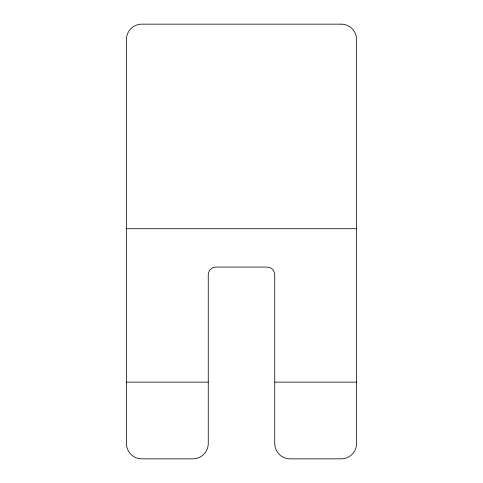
<?xml version="1.0" encoding="UTF-8"?>
<svg xmlns="http://www.w3.org/2000/svg" width="483" height="483" viewBox="0 0 483 483"><rect width="100%" height="100%" fill="white"/><g stroke="black" fill="none" stroke-linecap="round" stroke-linejoin="round"><path stroke-width="0.72" d="M126.431 228.713L356.569 228.713M126.431 382.138L208.258 382.138M274.742 382.138L356.569 382.138M341.227 24.15L141.773 24.15A15.341 15.341 0 0 0 126.431 39.491L126.431 443.509A15.341 15.341 0 0 0 141.773 458.85L192.916 458.85A15.341 15.341 0 0 0 208.258 443.509L208.258 274.742A7.674 7.674 0 0 1 215.931 267.069L267.069 267.069A7.674 7.674 0 0 1 274.742 274.742L274.742 443.509A15.341 15.341 0 0 0 290.084 458.85L341.227 458.85A15.341 15.341 0 0 0 356.569 443.509L356.569 39.491A15.341 15.341 0 0 0 341.227 24.15"/></g></svg>
